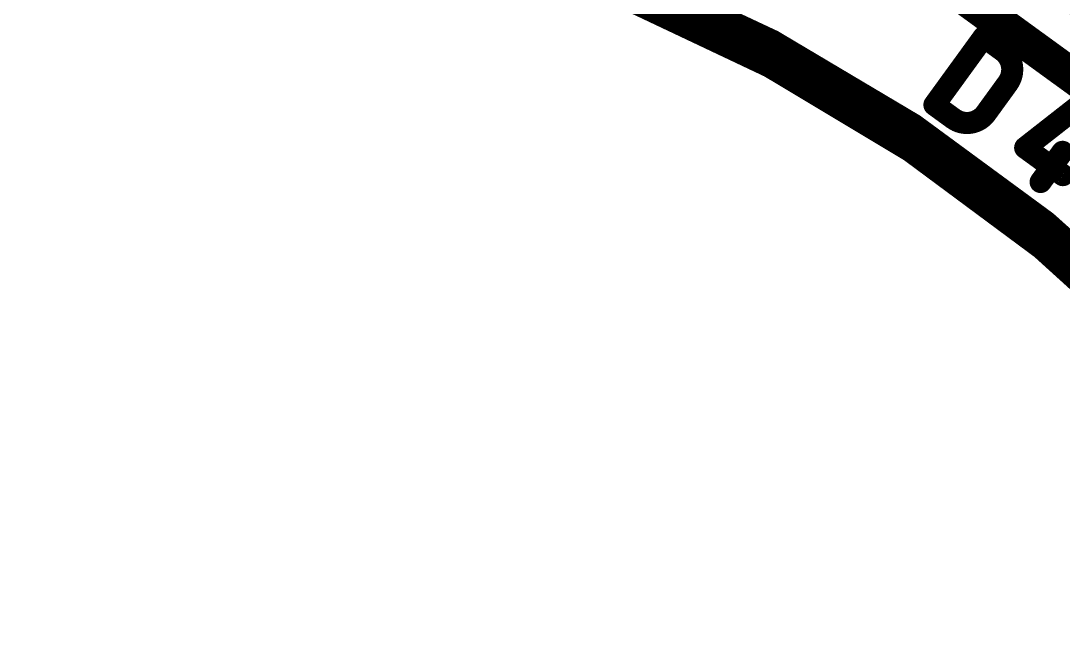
# Model space of a CAD drawing. Extents: x -30 to 92, y -59 to 43.
# Drawn here: x 14.82 to 20.81, y 26.84 to 30.31 of the extents above; entities that cross this region are included whole.
import ezdxf

# ---------------------------------------------------------------- set-up
doc = ezdxf.new("R2010")
doc.units = 0
for name, color, linetype in [('1', 12, 'CONTINUOUS'), ('16', 132, 'CONTINUOUS'), ('20', 53, 'CONTINUOUS'), ('21', 41, 'CONTINUOUS'), ('25', 253, 'CONTINUOUS'), ('29', 253, 'CONTINUOUS'), ('39', 12, 'CONTINUOUS')]:
    doc.layers.add(name, color=color, linetype=linetype)

# ---------------------------------------------------------------- blocks, each defined once
blk = doc.blocks.new('RECT')
blk.add_solid([(-0.5, -0.5), (0.5, -0.5), (-0.5, 0.5), (0.5, 0.5)])

msp = doc.modelspace()

# ---------------------------------------------------------------- linework, layer by layer
at = {"layer": '1', "const_width": 0.2032}
for points in [[(28.956, 21.59, 0.4142), (14.605, 35.941)], [(14.605, 33.655, 2.4142), (26.67, 21.59)], [(26.67, 21.59, 0.4142), (14.605, 33.655)]]:
    msp.add_lwpolyline(points, format="xyb", dxfattribs=at)
at = {"layer": '16', "const_width": 0.2032}
msp.add_lwpolyline([(28.9878, 21.6218, 0.4142), (14.6685, 35.941)], format="xyb", dxfattribs=at)
at = {"layer": '20', "const_width": 0.2032}
for points in [[(18.415, 7.747, 0.762), (18.415, 35.433)], [(23.495, 25.4, 0.6619), (5.715, 25.4)]]:
    msp.add_lwpolyline(points, format="xyb", dxfattribs=at)
at = {"layer": '21', "const_width": 0.2032}
for points in [[(14.605, 7.239, 1), (14.605, 35.941, 1), (14.605, 7.239)], [(14.605, 11.9631, 1), (14.605, 31.2169, 1), (14.605, 11.9631)]]:
    msp.add_lwpolyline(points, format="xyb", dxfattribs=at)
at = {"layer": '21', "const_width": 0.2}
msp.add_lwpolyline([(19.5511, 30.9495), (21.9782, 29.1861)], dxfattribs=at)
at = {"layer": '25', "const_width": 0.127}
for points in [[(20.0736, 29.8269), (20.3572, 30.2173)], [(20.3572, 30.2173), (20.4657, 30.1385)], [(20.4953, 29.9513), (20.3693, 29.7777)], [(20.182, 29.7481), (20.0736, 29.8269)], [(20.9026, 29.821), (20.5952, 29.5804)], [(20.5952, 29.5804), (20.8121, 29.4228)], [(20.8101, 29.5569), (20.684, 29.3833)]]:
    msp.add_lwpolyline(points, dxfattribs=at)
at = {"layer": '25'}
for points, const_width in [([(20.3759, 30.243, 1), (20.3386, 30.1916)], 0.0635), ([(20.3829, 30.1987, 1), (20.3315, 30.236)], 0.0635), ([(20.4843, 30.1642, 1), (20.447, 30.1128)], 0.0635), ([(20.4953, 29.9513, 0.4142), (20.4657, 30.1385)], 0.127), ([(20.447, 30.1128, 1), (20.4843, 30.1642)], 0.0635), ([(20.4696, 29.9699, 1), (20.521, 29.9326)], 0.0635), ([(20.521, 29.9326, 1), (20.4696, 29.9699)], 0.0635), ([(20.0922, 29.8526, 1), (20.0549, 29.8012)], 0.0635), ([(20.0479, 29.8455, 1), (20.0992, 29.8082)], 0.0635), ([(20.182, 29.7481, 0.4142), (20.3693, 29.7777)], 0.127), ([(20.2007, 29.7738, 1), (20.1633, 29.7224)], 0.0635), ([(20.1633, 29.7224, 1), (20.2007, 29.7738)], 0.0635), ([(20.3436, 29.7964, 1), (20.3949, 29.7591)], 0.0635), ([(20.3949, 29.7591, 1), (20.3436, 29.7964)], 0.0635), ([(20.6139, 29.6061, 1), (20.5766, 29.5547)], 0.0635), ([(20.5757, 29.6054, 1), (20.6148, 29.5554)], 0.0635), ([(20.8358, 29.5382, 1), (20.7844, 29.5755)], 0.0635), ([(20.6583, 29.402, 1), (20.7097, 29.3647)], 0.0635), ([(20.7935, 29.3971, 1), (20.8308, 29.4485)], 0.0635)]:
    msp.add_lwpolyline(points, format="xyb", dxfattribs=dict(at, const_width=const_width))

# ---------------------------------------------------------------- block references
at = {"layer": '29', "xscale": 0.9032, "yscale": 0.6032, "rotation": 234}
msp.add_blockref('RECT', (21.192, 30.6559), dxfattribs=at)
at = {"layer": '39', "xscale": 2.032, "yscale": 2.032, "rotation": 144}
msp.add_blockref('RECT', (21.6916, 31.3436), dxfattribs=at)

doc.saveas('drawing.dxf')
